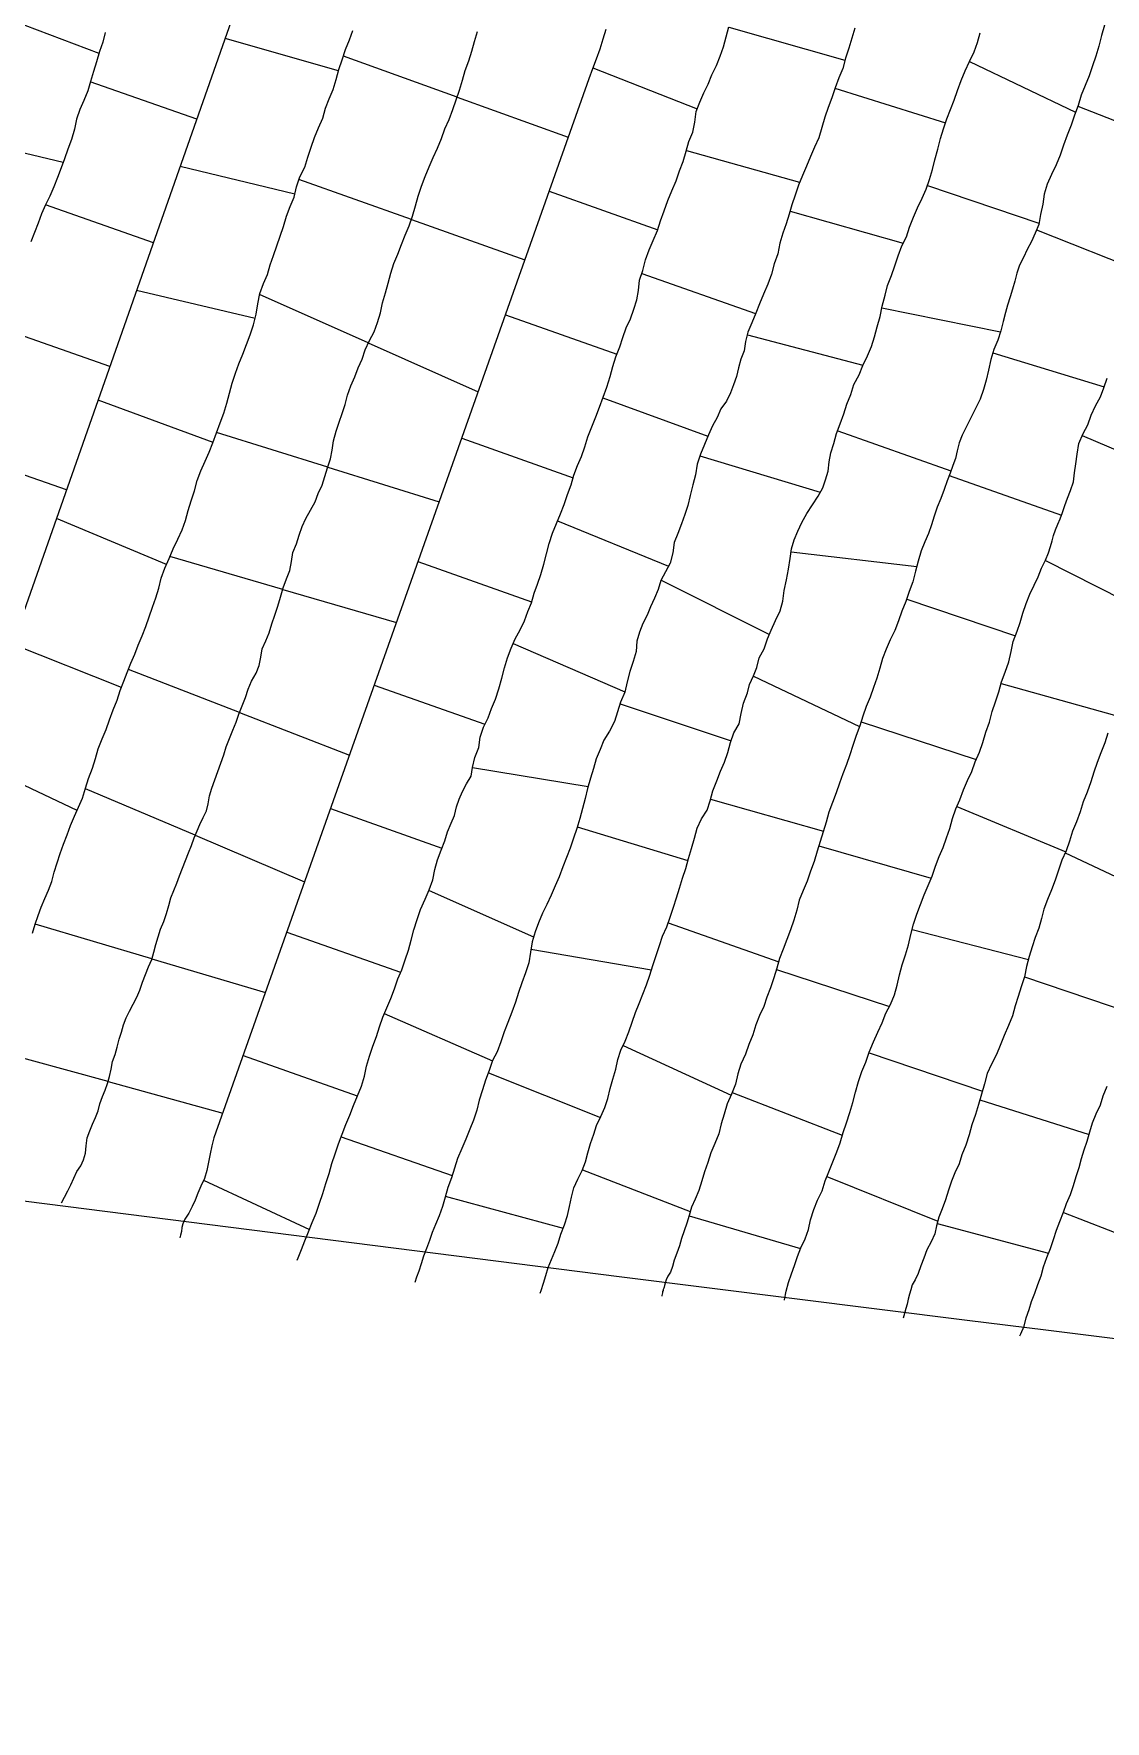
# Model space of a CAD drawing. Extents: x 703186 to 703989, y 1560402 to 1561368.
# Drawn here: x 703663.5 to 703704.4, y 1560408.5 to 1560472.9 of the extents above; entities that cross this region are included whole.
import ezdxf

# ---------------------------------------------------------------- set-up
doc = ezdxf.new("R2010")
doc.units = 0
for name, color, linetype in [('10124_2002_REAL', 30, 'Continuous'), ('AGROCAD PLL', 7, 'Continuous'), ('PANTE_2002', 7, 'Continuous')]:
    doc.layers.add(name, color=color, linetype=linetype)

msp = doc.modelspace()

# ---------------------------------------------------------------- linework, layer by layer
at = {"layer": '10124_2002_REAL'}
for points in [[(703658.1094, 1560436.6148), (703714.2042, 1560596.3042)], [(703666.2181, 1560472.9497), (703666.1221, 1560472.5848), (703665.9945, 1560472.2237), (703665.8859, 1560471.8307), (703665.763, 1560471.4538), (703665.6507, 1560471.0811), (703665.5472, 1560470.7208), (703665.4007, 1560470.3512), (703665.2465, 1560470.0123), (703665.1198, 1560469.6444), (703665.0378, 1560469.2533), (703664.9306, 1560468.8696), (703664.7838, 1560468.4948), (703664.6565, 1560468.1284), (703664.5325, 1560467.7785), (703664.3924, 1560467.419), (703664.2557, 1560467.0624), (703664.1033, 1560466.7043), (703663.9395, 1560466.3704), (703663.7801, 1560466.0202), (703663.6488, 1560465.6711), (703663.5099, 1560465.313), (703663.3808, 1560464.9555)], [(703663.4381, 1560438.5683), (703663.5358, 1560438.9045), (703663.6501, 1560439.2339), (703663.7742, 1560439.5592), (703663.9083, 1560439.8834), (703664.0448, 1560440.2041), (703664.1765, 1560440.5379), (703664.2702, 1560440.895), (703664.3768, 1560441.2553), (703664.5011, 1560441.6088), (703664.6239, 1560441.9621), (703664.7649, 1560442.3126), (703664.8938, 1560442.6699), (703665.0369, 1560443.0324), (703665.1965, 1560443.3687), (703665.3505, 1560443.7207), (703665.4676, 1560444.0996), (703665.5795, 1560444.4729), (703665.7299, 1560444.8571), (703665.8423, 1560445.2326), (703665.9425, 1560445.6068), (703666.095, 1560445.9836), (703666.2571, 1560446.3403), (703666.3786, 1560446.7132), (703666.5223, 1560447.0872), (703666.6685, 1560447.4534), (703666.7845, 1560447.8254), (703666.9272, 1560448.1861), (703667.058, 1560448.521), (703667.1931, 1560448.8686), (703667.3411, 1560449.2129), (703667.4699, 1560449.5617), (703667.6216, 1560449.9132), (703667.7595, 1560450.2761), (703667.8885, 1560450.636), (703668.0191, 1560451.0051), (703668.1527, 1560451.366), (703668.2568, 1560451.731), (703668.3561, 1560452.1185), (703668.4965, 1560452.5046), (703668.6504, 1560452.873), (703668.8143, 1560453.2334), (703668.9815, 1560453.6036), (703669.1502, 1560453.9579), (703669.2785, 1560454.318), (703669.3755, 1560454.703), (703669.4955, 1560455.0711), (703669.6243, 1560455.4528), (703669.7307, 1560455.8431), (703669.86, 1560456.2177), (703670.0282, 1560456.5806), (703670.1811, 1560456.9264), (703670.3246, 1560457.2834), (703670.4635, 1560457.6628), (703670.5998, 1560458.0456), (703670.7455, 1560458.4153), (703670.8602, 1560458.7923), (703670.9599, 1560459.1839), (703671.0622, 1560459.5567), (703671.1841, 1560459.9391), (703671.3168, 1560460.2998), (703671.464, 1560460.6689), (703671.6023, 1560461.0399), (703671.7473, 1560461.4074), (703671.8817, 1560461.7886), (703671.9772, 1560462.1931), (703672.0434, 1560462.5945), (703672.1168, 1560462.9847), (703672.2545, 1560463.3658), (703672.4065, 1560463.7119), (703672.518, 1560464.0762), (703672.6413, 1560464.4382), (703672.7638, 1560464.8063), (703672.8996, 1560465.1779), (703673.021, 1560465.5468), (703673.131, 1560465.9325), (703673.2721, 1560466.3004), (703673.4239, 1560466.6608), (703673.5182, 1560467.0535), (703673.6485, 1560467.4434), (703673.8303, 1560467.802), (703673.9552, 1560468.1849), (703674.0797, 1560468.5653), (703674.2047, 1560468.9354), (703674.363, 1560469.3104), (703674.5237, 1560469.6823), (703674.6261, 1560470.0606), (703674.7654, 1560470.4206), (703674.9228, 1560470.775), (703675.0302, 1560471.1557), (703675.1395, 1560471.5373), (703675.266, 1560471.9101), (703675.3922, 1560472.294), (703675.5402, 1560472.6641), (703675.6624, 1560473.0271)], [(703664.5447, 1560428.2638), (703664.6602, 1560428.4881), (703664.7886, 1560428.7225), (703664.906, 1560428.9579), (703665.0104, 1560429.2108), (703665.1284, 1560429.4642), (703665.2855, 1560429.6851), (703665.3907, 1560429.9159), (703665.4571, 1560430.1688), (703665.4893, 1560430.4424), (703665.5265, 1560430.7445), (703665.6221, 1560431.0146), (703665.7244, 1560431.274), (703665.8427, 1560431.5207), (703665.9395, 1560431.785), (703666.0121, 1560432.0536), (703666.1128, 1560432.3241), (703666.2168, 1560432.5729), (703666.3031, 1560432.8295), (703666.3768, 1560433.0977), (703666.4372, 1560433.3762), (703666.4885, 1560433.6662), (703666.5928, 1560433.9307), (703666.6662, 1560434.216), (703666.7458, 1560434.5114), (703666.834, 1560434.7906), (703666.9112, 1560435.0682), (703667.0089, 1560435.3299), (703667.1462, 1560435.5918), (703667.2863, 1560435.8489), (703667.4173, 1560436.1166), (703667.5403, 1560436.3911), (703667.6441, 1560436.6873), (703667.7472, 1560436.985), (703667.8722, 1560437.2774), (703667.9921, 1560437.5633), (703668.075, 1560437.8429), (703668.1471, 1560438.1302), (703668.2385, 1560438.4253), (703668.3286, 1560438.7178), (703668.4526, 1560439.0097), (703668.5526, 1560439.3191), (703668.6454, 1560439.6224), (703668.7244, 1560439.9091), (703668.8313, 1560440.1958), (703668.9487, 1560440.4701), (703669.0561, 1560440.7545), (703669.1676, 1560441.0453), (703669.2819, 1560441.3375), (703669.3895, 1560441.6271), (703669.5057, 1560441.9128), (703669.611, 1560442.2084), (703669.7231, 1560442.4728), (703669.8232, 1560442.7184), (703669.9569, 1560442.9744), (703670.0822, 1560443.2331), (703670.1431, 1560443.5057), (703670.1969, 1560443.8062), (703670.2851, 1560444.1048), (703670.3981, 1560444.4175), (703670.5172, 1560444.7379), (703670.6304, 1560445.0516), (703670.7447, 1560445.3696), (703670.8384, 1560445.683), (703670.965, 1560445.9915), (703671.0902, 1560446.3105), (703671.2169, 1560446.6213), (703671.3208, 1560446.9306), (703671.4432, 1560447.2461), (703671.5679, 1560447.5618), (703671.675, 1560447.877), (703671.7983, 1560448.1825), (703671.9718, 1560448.4908), (703672.0915, 1560448.7806), (703672.1577, 1560449.0961), (703672.2086, 1560449.4211), (703672.3462, 1560449.7248), (703672.479, 1560450.0342), (703672.5787, 1560450.3682), (703672.6867, 1560450.706), (703672.7996, 1560451.0427), (703672.9067, 1560451.3917), (703673.0099, 1560451.7452), (703673.1384, 1560452.0882), (703673.2684, 1560452.4132), (703673.3262, 1560452.7517), (703673.3831, 1560453.0972), (703673.519, 1560453.4232), (703673.6147, 1560453.7575), (703673.7311, 1560454.0896), (703673.8778, 1560454.4008), (703674.0499, 1560454.717), (703674.2266, 1560455.025), (703674.3505, 1560455.3438), (703674.4951, 1560455.6627), (703674.5993, 1560455.9943), (703674.706, 1560456.3354), (703674.8096, 1560456.6683), (703674.8814, 1560457.0035), (703674.9278, 1560457.3595), (703675.0281, 1560457.7237), (703675.1465, 1560458.0702), (703675.258, 1560458.4078), (703675.3725, 1560458.7508), (703675.4691, 1560459.1072), (703675.5919, 1560459.4557), (703675.7413, 1560459.7974), (703675.8743, 1560460.144), (703676.0231, 1560460.4792), (703676.1441, 1560460.8385), (703676.2997, 1560461.1875), (703676.4792, 1560461.5203), (703676.6157, 1560461.876), (703676.7208, 1560462.2438), (703676.8007, 1560462.6272), (703676.9158, 1560463.0078), (703677.0172, 1560463.3765), (703677.1132, 1560463.7605), (703677.2396, 1560464.1322), (703677.3829, 1560464.4859), (703677.5252, 1560464.8524), (703677.6675, 1560465.2157), (703677.8172, 1560465.5658), (703677.9495, 1560465.9378), (703678.055, 1560466.3282), (703678.1674, 1560466.7066), (703678.2942, 1560467.086), (703678.4343, 1560467.457), (703678.5762, 1560467.8169), (703678.7398, 1560468.1756), (703678.8969, 1560468.5267), (703679.0491, 1560468.8961), (703679.1767, 1560469.2681), (703679.3519, 1560469.6333), (703679.4845, 1560470.0077), (703679.6084, 1560470.3797), (703679.7405, 1560470.7468), (703679.8611, 1560471.1248), (703679.9553, 1560471.4956), (703680.1029, 1560471.8683), (703680.2057, 1560472.2372), (703680.3143, 1560472.6023), (703680.4266, 1560472.9819)], [(703685.3264, 1560473.0644), (703685.2188, 1560472.6896), (703685.0919, 1560472.3083), (703684.9566, 1560471.926), (703684.813, 1560471.5611), (703684.6801, 1560471.177), (703670.366, 1560430.7495), (703670.2856, 1560430.4396), (703670.2199, 1560430.1357), (703670.1605, 1560429.8233), (703670.0972, 1560429.5065), (703670.0038, 1560429.2012), (703669.8684, 1560428.9118), (703669.7501, 1560428.6415), (703669.6551, 1560428.3771), (703669.5358, 1560428.1232), (703669.4016, 1560427.8792), (703669.2565, 1560427.6511), (703669.1787, 1560427.4736), (703669.1425, 1560427.3305), (703669.1332, 1560427.1791), (703669.0952, 1560427.029), (703669.0614, 1560426.9385)], [(703673.5449, 1560426.0845), (703673.5749, 1560426.1635), (703673.7108, 1560426.4853), (703673.8379, 1560426.8179), (703673.977, 1560427.1642), (703674.1118, 1560427.5162), (703674.2658, 1560427.8791), (703674.3996, 1560428.2511), (703674.5217, 1560428.6268), (703674.6392, 1560429.0108), (703674.7626, 1560429.3943), (703674.8695, 1560429.7702), (703674.9924, 1560430.1456), (703675.1269, 1560430.5177), (703675.2553, 1560430.8844), (703675.3965, 1560431.2559), (703675.5595, 1560431.6153), (703675.6988, 1560431.9876), (703675.8415, 1560432.356), (703675.9954, 1560432.7238), (703676.1075, 1560433.1001), (703676.1926, 1560433.4885), (703676.2987, 1560433.8697), (703676.4262, 1560434.2478), (703676.5668, 1560434.6176), (703676.6801, 1560434.9897), (703676.8078, 1560435.3606), (703676.965, 1560435.7183), (703677.1154, 1560436.0709), (703677.2534, 1560436.4397), (703677.3894, 1560436.8177), (703677.535, 1560437.1685), (703677.672, 1560437.5432), (703677.7882, 1560437.9144), (703677.901, 1560438.2916), (703678.0033, 1560438.6906), (703678.1283, 1560439.0852), (703678.2538, 1560439.4695), (703678.433, 1560439.8654), (703678.5884, 1560440.2146), (703678.7228, 1560440.596), (703678.7997, 1560440.99), (703678.9017, 1560441.3657), (703679.0376, 1560441.7352), (703679.1806, 1560442.0866), (703679.2835, 1560442.4347), (703679.4212, 1560442.7588), (703679.5537, 1560443.0623), (703679.6256, 1560443.3849), (703679.7336, 1560443.683), (703679.8578, 1560443.9706), (703680.0122, 1560444.2595), (703680.1807, 1560444.5533), (703680.2366, 1560444.894), (703680.3319, 1560445.2744), (703680.4725, 1560445.6518), (703680.5306, 1560446.0524), (703680.6621, 1560446.4333), (703680.834, 1560446.7811), (703680.9636, 1560447.1379), (703681.1135, 1560447.5036), (703681.2391, 1560447.896), (703681.3522, 1560448.2957), (703681.4592, 1560448.6951), (703681.5771, 1560449.07), (703681.718, 1560449.4475), (703681.8697, 1560449.7982), (703682.053, 1560450.1455), (703682.2273, 1560450.4864), (703682.3446, 1560450.8401), (703682.4834, 1560451.1807), (703682.5915, 1560451.5396), (703682.7229, 1560451.889), (703682.8403, 1560452.2593), (703682.9613, 1560452.6507), (703683.0585, 1560453.0412), (703683.1672, 1560453.4378), (703683.2879, 1560453.8319), (703683.4377, 1560454.1995), (703683.5908, 1560454.5718), (703683.7325, 1560454.9355), (703683.8608, 1560455.3143), (703684.0012, 1560455.6799), (703684.1107, 1560456.0496), (703684.2399, 1560456.4174), (703684.3987, 1560456.7639), (703684.5259, 1560457.1334), (703684.6453, 1560457.5181), (703684.7916, 1560457.8939), (703684.9507, 1560458.2719), (703685.0833, 1560458.6495), (703685.2212, 1560459.0289), (703685.361, 1560459.4133), (703685.4873, 1560459.814), (703685.5934, 1560460.2006), (703685.7146, 1560460.5724), (703685.8607, 1560460.9449), (703685.9708, 1560461.3096), (703686.1077, 1560461.68), (703686.2697, 1560462.0218), (703686.397, 1560462.3863), (703686.51, 1560462.7466), (703686.5762, 1560463.0947), (703686.6144, 1560463.4899), (703686.7457, 1560463.8625), (703686.8388, 1560464.2664), (703686.9867, 1560464.6463), (703687.1322, 1560465.0141), (703687.3, 1560465.3949), (703687.4179, 1560465.7614), (703687.5572, 1560466.1446), (703687.6978, 1560466.5362), (703687.8487, 1560466.9045), (703688.0103, 1560467.2887), (703688.1435, 1560467.6647), (703688.2835, 1560468.0283), (703688.3987, 1560468.4177), (703688.501, 1560468.7819), (703688.6514, 1560469.1423), (703688.7214, 1560469.5295), (703688.7758, 1560469.9264), (703688.9179, 1560470.2914), (703689.072, 1560470.641), (703689.2368, 1560470.9817), (703689.3692, 1560471.3329), (703689.5536, 1560471.6847), (703689.6907, 1560472.0393), (703689.8159, 1560472.4049), (703689.9183, 1560472.7779), (703690.028, 1560473.165)], [(703694.8269, 1560473.1195), (703694.719, 1560472.7369), (703694.6007, 1560472.3539), (703694.4753, 1560471.9656), (703694.3729, 1560471.5797), (703694.2181, 1560471.2122), (703694.0778, 1560470.8401), (703693.959, 1560470.4587), (703693.8161, 1560470.0814), (703693.6838, 1560469.7113), (703693.5671, 1560469.32), (703693.4543, 1560468.9276), (703693.29, 1560468.5683), (703693.1367, 1560468.2118), (703692.9912, 1560467.8438), (703692.8312, 1560467.4867), (703692.677, 1560467.1158), (703692.5527, 1560466.7392), (703692.4301, 1560466.3706), (703692.3277, 1560466.0102), (703692.216, 1560465.6505), (703692.089, 1560465.2835), (703691.9734, 1560464.9072), (703691.8953, 1560464.4994), (703691.752, 1560464.1108), (703691.6474, 1560463.7175), (703691.5074, 1560463.338), (703691.3496, 1560462.9642), (703691.1968, 1560462.5958), (703691.0477, 1560462.2357), (703690.8964, 1560461.8643), (703690.7545, 1560461.5059), (703690.6618, 1560461.1548), (703690.6025, 1560460.7946), (703690.4767, 1560460.4721), (703690.3874, 1560460.1417), (703690.31, 1560459.8152), (703690.2046, 1560459.4969), (703690.0888, 1560459.1874), (703689.9294, 1560458.8758), (703689.7182, 1560458.578), (703689.5761, 1560458.2521), (703689.3991, 1560457.9295), (703689.2404, 1560457.5886), (703689.0905, 1560457.2233), (703688.9362, 1560456.8512), (703688.8199, 1560456.4655), (703688.7496, 1560456.0663), (703688.6457, 1560455.6743), (703688.5498, 1560455.2731), (703688.4597, 1560454.893), (703688.3449, 1560454.5427), (703688.2125, 1560454.19), (703688.075, 1560453.8263), (703687.9357, 1560453.4727), (703687.8866, 1560453.084), (703687.7815, 1560452.6924), (703687.5994, 1560452.3631), (703687.4292, 1560452.0242), (703687.3307, 1560451.6799), (703687.1828, 1560451.3506), (703687.0378, 1560451.0232), (703686.9032, 1560450.7059), (703686.736, 1560450.389), (703686.6089, 1560450.0573), (703686.5149, 1560449.7094), (703686.4814, 1560449.3127), (703686.365, 1560448.9325), (703686.2381, 1560448.5524), (703686.1465, 1560448.154), (703686.054, 1560447.7676), (703685.8927, 1560447.3885), (703685.7682, 1560447.0141), (703685.6532, 1560446.644), (703685.4705, 1560446.2812), (703685.2565, 1560445.9366), (703685.1055, 1560445.5773), (703684.9619, 1560445.2232), (703684.858, 1560444.8524), (703684.7465, 1560444.4763), (703684.6264, 1560444.0934), (703684.5385, 1560443.7055), (703684.4422, 1560443.3237), (703684.3289, 1560442.9395), (703684.2158, 1560442.566), (703684.0968, 1560442.187), (703683.963, 1560441.8155), (703683.8191, 1560441.458), (703683.6825, 1560441.0906), (703683.5425, 1560440.7203), (703683.3988, 1560440.3682), (703683.2447, 1560440.0129), (703683.0736, 1560439.6643), (703682.9101, 1560439.3307), (703682.7524, 1560438.9637), (703682.6264, 1560438.6188), (703682.5171, 1560438.2338), (703682.4486, 1560437.8343), (703682.3854, 1560437.4333), (703682.2645, 1560437.0461), (703682.1236, 1560436.6732), (703681.997, 1560436.3039), (703681.8748, 1560435.925), (703681.7416, 1560435.5443), (703681.5908, 1560435.1581), (703681.4448, 1560434.7918), (703681.3199, 1560434.4164), (703681.1816, 1560434.0362), (703681.0065, 1560433.7005), (703680.879, 1560433.3243), (703680.7292, 1560432.9489), (703680.619, 1560432.5777), (703680.4918, 1560432.1903), (703680.4005, 1560431.8105), (703680.2801, 1560431.4275), (703680.1368, 1560431.076), (703679.9862, 1560430.7006), (703679.8266, 1560430.342), (703679.6655, 1560429.965), (703679.555, 1560429.5975), (703679.432, 1560429.2268), (703679.2901, 1560428.8583), (703679.1899, 1560428.4882), (703679.0918, 1560428.1243), (703678.9644, 1560427.7759), (703678.8269, 1560427.4459), (703678.6932, 1560427.1329), (703678.5968, 1560426.83), (703678.4812, 1560426.5223), (703678.3621, 1560426.2319), (703678.2786, 1560425.9404), (703678.1857, 1560425.6667), (703678.1031, 1560425.4346), (703678.0336, 1560425.2286)], [(703682.8172, 1560424.8152), (703682.8603, 1560424.9215), (703682.9494, 1560425.2078), (703683.0326, 1560425.4958), (703683.1218, 1560425.7987), (703683.2526, 1560426.1047), (703683.3862, 1560426.4092), (703683.5081, 1560426.7323), (703683.6103, 1560427.0755), (703683.7437, 1560427.4258), (703683.8638, 1560427.7835), (703683.9404, 1560428.1318), (703684.0118, 1560428.4902), (703684.0992, 1560428.8385), (703684.2556, 1560429.1749), (703684.4226, 1560429.5045), (703684.5501, 1560429.8335), (703684.6461, 1560430.1776), (703684.747, 1560430.5383), (703684.8674, 1560430.8858), (703684.9718, 1560431.223), (703685.1405, 1560431.5637), (703685.2885, 1560431.9052), (703685.3971, 1560432.2556), (703685.4941, 1560432.6328), (703685.5985, 1560432.9941), (703685.7043, 1560433.3689), (703685.7839, 1560433.7394), (703685.9057, 1560434.0998), (703686.0633, 1560434.443), (703686.2053, 1560434.7983), (703686.3281, 1560435.1648), (703686.4616, 1560435.5296), (703686.6018, 1560435.8814), (703686.7458, 1560436.2338), (703686.8779, 1560436.5926), (703687.003, 1560436.9581), (703687.1259, 1560437.3278), (703687.2502, 1560437.7083), (703687.3702, 1560438.0882), (703687.4948, 1560438.4516), (703687.6527, 1560438.8077), (703687.7849, 1560439.1813), (703687.914, 1560439.5554), (703688.0275, 1560439.907), (703688.1369, 1560440.2819), (703688.2592, 1560440.6602), (703688.3752, 1560441.0314), (703688.4838, 1560441.4139), (703688.5998, 1560441.7974), (703688.7072, 1560442.191), (703688.8165, 1560442.5749), (703688.9785, 1560442.9303), (703689.1927, 1560443.2597), (703689.3056, 1560443.6124), (703689.4154, 1560444.0013), (703689.5664, 1560444.3787), (703689.7059, 1560444.7463), (703689.8529, 1560445.0929), (703689.9874, 1560445.4638), (703690.0825, 1560445.8416), (703690.2098, 1560446.2119), (703690.4127, 1560446.5619), (703690.4913, 1560446.9457), (703690.5845, 1560447.344), (703690.7387, 1560447.7363), (703690.8077, 1560448.0517), (703690.9648, 1560448.3826), (703691.0878, 1560448.7019), (703691.186, 1560449.0758), (703691.3757, 1560449.4149), (703691.4997, 1560449.7949), (703691.6387, 1560450.1319), (703691.8093, 1560450.5021), (703691.9818, 1560450.8677), (703692.0889, 1560451.2352), (703692.1378, 1560451.6491), (703692.2264, 1560452.0572), (703692.3056, 1560452.4605), (703692.3694, 1560452.8709), (703692.4116, 1560453.2337), (703692.5135, 1560453.5768), (703692.659, 1560453.9097), (703692.8147, 1560454.2481), (703693.0024, 1560454.5888), (703693.2179, 1560454.9208), (703693.4279, 1560455.2487), (703693.6072, 1560455.5711), (703693.7074, 1560455.8769), (703693.8107, 1560456.2033), (703693.847, 1560456.5576), (703693.9182, 1560456.9023), (703694.0265, 1560457.2561), (703694.1389, 1560457.6351), (703694.2721, 1560458.011), (703694.4131, 1560458.385), (703694.5298, 1560458.761), (703694.6757, 1560459.1297), (703694.7968, 1560459.5101), (703694.9946, 1560459.8737), (703695.1323, 1560460.2399), (703695.3175, 1560460.6051), (703695.4723, 1560460.9642), (703695.5814, 1560461.3258), (703695.6798, 1560461.7088), (703695.8016, 1560462.1019), (703695.882, 1560462.5023), (703695.9865, 1560462.9167), (703696.0841, 1560463.2956), (703696.2304, 1560463.6672), (703696.3654, 1560464.0436), (703696.49, 1560464.421), (703696.6337, 1560464.7985), (703696.8007, 1560465.1495), (703696.9246, 1560465.5199), (703697.0685, 1560465.8959), (703697.2295, 1560466.2581), (703697.4011, 1560466.6213), (703697.5537, 1560466.9673), (703697.6786, 1560467.3348), (703697.8012, 1560467.7123), (703697.8854, 1560468.0917), (703697.996, 1560468.4945), (703698.1026, 1560468.9005), (703698.2157, 1560469.275), (703698.3477, 1560469.6513), (703698.4907, 1560470.0045), (703698.6249, 1560470.3682), (703698.7579, 1560470.733), (703698.8967, 1560471.1109), (703699.0416, 1560471.4828), (703699.2139, 1560471.8454), (703699.3883, 1560472.21), (703699.5146, 1560472.5701), (703699.6239, 1560472.9306)], [(703704.36, 1560473.2276), (703704.2476, 1560472.8282), (703704.1498, 1560472.433), (703704.0296, 1560472.0441), (703703.9054, 1560471.6721), (703703.7822, 1560471.2916), (703703.6305, 1560470.9314), (703703.4741, 1560470.5581), (703703.363, 1560470.1654), (703703.2176, 1560469.7946), (703703.0947, 1560469.4095), (703702.9422, 1560469.024), (703702.8035, 1560468.651), (703702.6776, 1560468.2617), (703702.5196, 1560467.8956), (703702.3379, 1560467.5236), (703702.1818, 1560467.1554), (703702.0669, 1560466.7825), (703702.0106, 1560466.3999), (703701.9226, 1560465.9999), (703701.8531, 1560465.6219), (703701.7215, 1560465.2905), (703701.5781, 1560464.9665), (703701.4187, 1560464.6657), (703701.2769, 1560464.3631), (703701.1204, 1560464.0601), (703701.0164, 1560463.7669), (703700.9477, 1560463.4563), (703700.8557, 1560463.1558), (703700.7593, 1560462.8545), (703700.6674, 1560462.543), (703700.5857, 1560462.2615), (703700.4961, 1560461.9208), (703700.4108, 1560461.5603), (703700.2916, 1560461.2027), (703700.139, 1560460.8487), (703700.022, 1560460.4672), (703699.9301, 1560460.0629), (703699.8525, 1560459.67), (703699.7405, 1560459.3168), (703699.6133, 1560458.9483), (703699.4402, 1560458.593), (703699.2618, 1560458.243), (703699.0914, 1560457.9084), (703698.9293, 1560457.5781), (703698.8215, 1560457.2854), (703698.7451, 1560456.9732), (703698.6822, 1560456.6879), (703698.58, 1560456.4212), (703698.4682, 1560456.1296), (703698.3623, 1560455.8282), (703698.2469, 1560455.497), (703698.1163, 1560455.1603), (703697.9732, 1560454.826), (703697.8606, 1560454.4795), (703697.7664, 1560454.153), (703697.6406, 1560453.8278), (703697.5054, 1560453.5073), (703697.3682, 1560453.1558), (703697.2496, 1560452.7709), (703697.1485, 1560452.3882), (703697.0509, 1560451.9806), (703696.9124, 1560451.6038), (703696.786, 1560451.2293), (703696.6331, 1560450.8515), (703696.4967, 1560450.4876), (703696.3637, 1560450.1179), (703696.183, 1560449.76), (703696.0293, 1560449.4049), (703695.89, 1560449.052), (703695.7847, 1560448.681), (703695.6741, 1560448.3054), (703695.5492, 1560447.9435), (703695.4211, 1560447.5802), (703695.2662, 1560447.2194), (703695.1413, 1560446.8522), (703695.0197, 1560446.4807), (703694.8884, 1560446.1043), (703694.7538, 1560445.7277), (703694.6379, 1560445.3688), (703694.5209, 1560444.9979), (703694.3786, 1560444.6473), (703694.2475, 1560444.2875), (703694.1168, 1560443.9261), (703693.9822, 1560443.5521), (703693.843, 1560443.1811), (703693.7339, 1560442.8081), (703693.6286, 1560442.4281), (703693.5037, 1560442.067), (703693.3953, 1560441.6924), (703693.2808, 1560441.3033), (703693.1451, 1560440.933), (703693.0151, 1560440.5489), (703692.8574, 1560440.189), (703692.7093, 1560439.8261), (703692.6186, 1560439.4399), (703692.4988, 1560439.0582), (703692.3727, 1560438.689), (703692.2418, 1560438.3208), (703692.1, 1560437.9531), (703691.9634, 1560437.5991), (703691.857, 1560437.2234), (703691.7367, 1560436.8556), (703691.6077, 1560436.4759), (703691.4721, 1560436.1204), (703691.3572, 1560435.7626), (703691.195, 1560435.4212), (703691.0494, 1560435.0623), (703690.9424, 1560434.684), (703690.7891, 1560434.3146), (703690.6552, 1560433.9403), (703690.4748, 1560433.5681), (703690.361, 1560433.1882), (703690.2768, 1560432.7993), (703690.1281, 1560432.4158), (703689.96, 1560432.0456), (703689.8421, 1560431.6596), (703689.736, 1560431.2862), (703689.6406, 1560430.9027), (703689.4857, 1560430.5324), (703689.3325, 1560430.172), (703689.2198, 1560429.8098), (703689.1002, 1560429.4499), (703688.9924, 1560429.1037), (703688.8724, 1560428.7447), (703688.7384, 1560428.4042), (703688.6019, 1560428.1025), (703688.5088, 1560427.785), (703688.4223, 1560427.4903), (703688.3117, 1560427.1946), (703688.2185, 1560426.9077), (703688.1361, 1560426.6281), (703688.0329, 1560426.3423), (703687.9308, 1560426.0755), (703687.8659, 1560425.8363), (703687.792, 1560425.6192), (703687.6962, 1560425.4634), (703687.6356, 1560425.3292), (703687.5894, 1560425.2032), (703687.5664, 1560425.1085), (703687.5488, 1560425.05), (703687.5354, 1560425.0055), (703687.5219, 1560424.9665), (703687.5101, 1560424.9281), (703687.4966, 1560424.8806), (703687.489, 1560424.8331), (703687.4783, 1560424.7813), (703687.47, 1560424.7291), (703687.4649, 1560424.7119)], [(703692.1457, 1560424.5591), (703692.1465, 1560424.5643), (703692.2131, 1560424.8997), (703692.2988, 1560425.226), (703692.4163, 1560425.5552), (703692.5254, 1560425.8825), (703692.6427, 1560426.2144), (703692.7746, 1560426.5563), (703692.9377, 1560426.8969), (703693.0624, 1560427.2465), (703693.1436, 1560427.622), (703693.2649, 1560428.0182), (703693.4065, 1560428.3739), (703693.5839, 1560428.7262), (703693.7048, 1560429.1145), (703693.8395, 1560429.4485), (703693.9961, 1560429.8353), (703694.1419, 1560430.2173), (703694.2685, 1560430.5592), (703694.3852, 1560430.9539), (703694.515, 1560431.3188), (703694.6376, 1560431.7198), (703694.7611, 1560432.0954), (703694.8611, 1560432.4892), (703694.9763, 1560432.8979), (703695.1062, 1560433.2862), (703695.2585, 1560433.6417), (703695.3868, 1560434.0207), (703695.5424, 1560434.422), (703695.7088, 1560434.7849), (703695.8784, 1560435.1409), (703696.0152, 1560435.5094), (703696.1978, 1560435.8422), (703696.3419, 1560436.2091), (703696.4513, 1560436.5853), (703696.5354, 1560436.9727), (703696.6397, 1560437.3561), (703696.7618, 1560437.7366), (703696.8826, 1560438.1155), (703696.9746, 1560438.5109), (703697.0766, 1560438.9055), (703697.1969, 1560439.2859), (703697.3451, 1560439.6548), (703697.4844, 1560440.0225), (703697.6386, 1560440.3867), (703697.7838, 1560440.7395), (703697.9161, 1560441.1186), (703698.054, 1560441.4872), (703698.1999, 1560441.8371), (703698.3367, 1560442.2021), (703698.4542, 1560442.5664), (703698.5617, 1560442.9389), (703698.6909, 1560443.3049), (703698.8385, 1560443.6592), (703698.9773, 1560444.0309), (703699.1308, 1560444.3901), (703699.2954, 1560444.7396), (703699.4322, 1560445.1033), (703699.5878, 1560445.4719), (703699.7181, 1560445.8496), (703699.8316, 1560446.2343), (703699.9704, 1560446.6195), (703700.0809, 1560447.0212), (703700.2056, 1560447.3965), (703700.3313, 1560447.7813), (703700.4384, 1560448.1632), (703700.5729, 1560448.5347), (703700.7101, 1560448.9225), (703700.7989, 1560449.319), (703700.8827, 1560449.7029), (703701.0305, 1560450.0926), (703701.1393, 1560450.4274), (703701.2475, 1560450.7844), (703701.3745, 1560451.1494), (703701.5134, 1560451.5011), (703701.6786, 1560451.8453), (703701.8298, 1560452.1741), (703701.9626, 1560452.4999), (703702.118, 1560452.8081), (703702.2311, 1560453.088), (703702.3031, 1560453.3251), (703702.3724, 1560453.5417), (703702.4241, 1560453.7417), (703702.4944, 1560453.9577), (703702.5802, 1560454.1761), (703702.6786, 1560454.3874), (703702.7578, 1560454.6282), (703702.856, 1560454.8962), (703702.9544, 1560455.1768), (703703.0722, 1560455.4693), (703703.1826, 1560455.7887), (703703.2252, 1560456.133), (703703.2697, 1560456.4846), (703703.3201, 1560456.8545), (703703.3893, 1560457.2632), (703703.5481, 1560457.6366), (703703.7308, 1560457.9766), (703703.8564, 1560458.3424), (703704.0245, 1560458.7011), (703704.2106, 1560459.0351), (703704.3456, 1560459.3774), (703704.4633, 1560459.7521)], [(703704.4903, 1560446.2059), (703704.3748, 1560445.8242), (703704.2302, 1560445.4487), (703704.0859, 1560445.0781), (703703.9552, 1560444.7122), (703703.8445, 1560444.3368), (703703.7029, 1560443.9486), (703703.5548, 1560443.5825), (703703.4309, 1560443.1909), (703703.292, 1560442.8119), (703703.1493, 1560442.4521), (703703.0256, 1560442.0726), (703702.8988, 1560441.7033), (703702.731, 1560441.3465), (703702.6081, 1560440.9697), (703702.485, 1560440.589), (703702.3375, 1560440.2191), (703702.1921, 1560439.8533), (703702.053, 1560439.4841), (703701.9564, 1560439.1201), (703701.8618, 1560438.752), (703701.7149, 1560438.3938), (703701.6012, 1560438.0383), (703701.4879, 1560437.6696), (703701.3928, 1560437.2945), (703701.3156, 1560436.8984), (703701.1869, 1560436.5179), (703701.0733, 1560436.1517), (703700.9549, 1560435.7892), (703700.855, 1560435.4107), (703700.6979, 1560435.0354), (703700.53, 1560434.6536), (703700.3797, 1560434.2812), (703700.2476, 1560433.9298), (703700.0476, 1560433.5602), (703699.8882, 1560433.2015), (703699.7857, 1560432.8166), (703699.6745, 1560432.4148), (703699.5504, 1560432.0254), (703699.4365, 1560431.6404), (703699.3063, 1560431.2532), (703699.1977, 1560430.8626), (703699.0684, 1560430.4729), (703698.9191, 1560430.1011), (703698.8124, 1560429.7573), (703698.6546, 1560429.4144), (703698.5242, 1560429.0979), (703698.4102, 1560428.7514), (703698.2976, 1560428.3826), (703698.1725, 1560428.0463), (703698.0411, 1560427.7194), (703697.9531, 1560427.3918), (703697.8822, 1560427.0889), (703697.7414, 1560426.7852), (703697.5863, 1560426.4787), (703697.4661, 1560426.1623), (703697.3511, 1560425.8632), (703697.2546, 1560425.5712), (703697.1383, 1560425.3267), (703697.0173, 1560425.1379), (703696.9699, 1560424.9518), (703696.9245, 1560424.7769), (703696.875, 1560424.5883), (703696.8345, 1560424.4052), (703696.7855, 1560424.2323), (703696.7352, 1560424.0465), (703696.6843, 1560423.8685)], [(703701.1386, 1560423.1906), (703701.1724, 1560423.2692), (703701.2978, 1560423.5594), (703701.3781, 1560423.8794), (703701.4863, 1560424.1916), (703701.5736, 1560424.5084), (703701.6993, 1560424.8246), (703701.8241, 1560425.156), (703701.9522, 1560425.481), (703702.0327, 1560425.832), (703702.1665, 1560426.1863), (703702.3037, 1560426.5264), (703702.4161, 1560426.8728), (703702.5308, 1560427.2271), (703702.6658, 1560427.5589), (703702.8014, 1560427.9094), (703702.9186, 1560428.2474), (703703.0646, 1560428.5818), (703703.1849, 1560428.9296), (703703.2869, 1560429.274), (703703.3954, 1560429.6134), (703703.4857, 1560429.9585), (703703.5846, 1560430.2909), (703703.7039, 1560430.6298), (703703.8047, 1560430.9747), (703703.9103, 1560431.3238), (703704.0531, 1560431.6631), (703704.2123, 1560432.005), (703704.3165, 1560432.3604), (703704.4721, 1560432.7235)]]:
    msp.add_lwpolyline(points, dxfattribs=at)
at = {"layer": 'AGROCAD PLL', "color": 1, "true_color": 0xff0000}
for points in [[(703661.7176, 1560473.7628), (703665.977, 1560472.1603)], [(703690.025, 1560473.1542), (703694.4574, 1560471.8981)], [(703679.6459, 1560470.4838), (703675.31, 1560472.044)], [(703659.9132, 1560469.1156), (703664.611, 1560468.0001)], [(703677.9023, 1560465.8052), (703673.6111, 1560467.3314)], [(703677.9023, 1560465.8052), (703682.2328, 1560464.2651)], [(703677.9023, 1560465.8052), (703682.2328, 1560464.2651)], [(703686.7072, 1560463.7534), (703691.0434, 1560462.2253)], [(703686.7072, 1560463.7534), (703691.0435, 1560462.2253)], [(703671.9384, 1560462.0288), (703667.4121, 1560463.0975)], [(703695.8682, 1560462.4337), (703700.3987, 1560461.524)], [(703676.2596, 1560461.0976), (703680.4498, 1560459.2294)], [(703676.2596, 1560461.0976), (703680.4498, 1560459.2294)], [(703690.7297, 1560461.4119), (703695.1356, 1560460.2486)], [(703690.7297, 1560461.4119), (703695.1366, 1560460.2484)], [(703670.3306, 1560457.2999), (703665.9402, 1560458.9073)], [(703694.1779, 1560457.7451), (703698.5003, 1560456.2134)], [(703703.5157, 1560457.5603), (703707.758, 1560455.7561)], [(703688.9169, 1560456.787), (703693.5127, 1560455.4012)], [(703683.484, 1560454.312), (703687.715, 1560452.5721)], [(703678.1549, 1560452.7479), (703682.4928, 1560451.212)], [(703692.399, 1560453.1255), (703697.1959, 1560452.5676)], [(703687.4368, 1560452.0393), (703691.5694, 1560449.9638)], [(703681.7929, 1560449.6208), (703686.0562, 1560447.7766)], [(703681.7929, 1560449.6208), (703686.0576, 1560447.776)], [(703695.0694, 1560446.6325), (703699.4697, 1560445.1922)], [(703669.6497, 1560442.2996), (703665.4603, 1560444.0759)], [(703667.9988, 1560437.5858), (703663.537, 1560438.9087)], [(703667.9988, 1560437.5858), (703663.5372, 1560438.9087)], [(703673.1485, 1560438.608), (703677.4939, 1560437.0694)], [(703697.0246, 1560438.7042), (703701.4596, 1560437.5578)], [(703682.4687, 1560437.9514), (703687.0709, 1560437.1623)], [(703666.3218, 1560432.8975), (703661.8536, 1560434.1253)], [(703695.3802, 1560434.0011), (703699.7081, 1560432.536)], [(703671.4796, 1560433.8947), (703675.8396, 1560432.351)], [(703671.4796, 1560433.8947), (703675.8394, 1560432.3511)], [(703680.8441, 1560433.2369), (703685.1234, 1560431.5293)], [(703693.7688, 1560429.2732), (703698.0001, 1560427.5667)], [(703679.1994, 1560428.5233), (703683.6978, 1560427.3054)], [(703702.7976, 1560427.8996), (703707.0637, 1560426.2491)]]:
    msp.add_lwpolyline(points, dxfattribs=at)
at = {"layer": 'AGROCAD PLL', "color": 3, "true_color": 0x00ff00}
for points in [[(703675.1234, 1560471.4811), (703670.7928, 1560472.7215)], [(703699.2102, 1560471.8376), (703703.2635, 1560469.9116)], [(703679.6459, 1560470.4838), (703683.8935, 1560468.9553)], [(703679.6459, 1560470.4838), (703683.8935, 1560468.9553)], [(703688.4074, 1560468.4487), (703692.7268, 1560467.2355)], [(703673.4525, 1560466.78), (703669.0749, 1560467.8312)], [(703697.6028, 1560467.1119), (703701.861, 1560465.6647)], [(703692.3612, 1560466.128), (703696.6821, 1560464.9003)], [(703676.2596, 1560461.0976), (703672.1098, 1560462.9477)], [(703681.4926, 1560462.1744), (703685.7515, 1560460.6665)], [(703700.1009, 1560460.7243), (703704.3585, 1560459.4186)], [(703679.8238, 1560457.4612), (703684.0822, 1560455.9534)], [(703674.7131, 1560456.3583), (703678.9648, 1560455.0352)], [(703674.7131, 1560456.3583), (703678.9648, 1560455.0352)], [(703698.4348, 1560456.0346), (703702.7246, 1560454.5273)], [(703668.5521, 1560452.6378), (703664.3539, 1560454.3916)], [(703672.9939, 1560451.6905), (703668.6847, 1560452.9485)], [(703672.9939, 1560451.6905), (703677.3321, 1560450.424)], [(703672.9939, 1560451.6905), (703677.3321, 1560450.424)], [(703666.8329, 1560447.9476), (703662.669, 1560449.5949)], [(703671.3438, 1560446.9899), (703667.1024, 1560448.6353)], [(703690.9619, 1560448.3765), (703695.0105, 1560446.4544)], [(703676.4861, 1560448.0346), (703680.7137, 1560446.5377)], [(703700.4203, 1560448.0987), (703704.7459, 1560446.8856)], [(703671.3438, 1560446.9899), (703675.5398, 1560445.362)], [(703671.3438, 1560446.9899), (703675.5398, 1560445.362)], [(703685.8697, 1560447.3194), (703690.1062, 1560445.9106)], [(703665.1403, 1560443.2504), (703661.1119, 1560445.1622)], [(703680.2352, 1560444.8852), (703684.6477, 1560444.1612)], [(703689.3233, 1560443.6752), (703693.6367, 1560442.4574)], [(703674.8173, 1560443.3213), (703679.0703, 1560441.8155)], [(703698.7304, 1560443.3998), (703702.8831, 1560441.6698)], [(703669.6497, 1560442.2996), (703673.8283, 1560440.528)], [(703669.6497, 1560442.2996), (703673.8283, 1560440.528)], [(703693.4561, 1560441.9025), (703697.751, 1560440.6597)], [(703702.8668, 1560441.6353), (703706.9273, 1560439.7257)], [(703687.7071, 1560438.9615), (703691.9264, 1560437.4684)], [(703667.9988, 1560437.5858), (703672.3317, 1560436.3012)], [(703667.9988, 1560437.5858), (703672.3317, 1560436.3012)], [(703691.8417, 1560437.1766), (703696.1558, 1560435.7656)], [(703676.8705, 1560435.5032), (703681.0002, 1560433.6883)], [(703676.8705, 1560435.5032), (703681.0021, 1560433.6875)], [(703685.9843, 1560434.271), (703690.1102, 1560432.3764)], [(703666.3218, 1560432.8975), (703670.7005, 1560431.6943)], [(703666.3218, 1560432.8975), (703670.7005, 1560431.6943)], [(703690.1536, 1560432.4814), (703694.3552, 1560430.8523)], [(703675.2226, 1560430.7909), (703679.4588, 1560429.3076)], [(703669.9733, 1560429.136), (703674.009, 1560427.2478)]]:
    msp.add_lwpolyline(points, dxfattribs=at)
at = {"layer": 'AGROCAD PLL', "color": 5, "true_color": 0x0000ff}
for points in [[(703684.8289, 1560471.6014), (703688.8169, 1560470.032)], [(703669.7091, 1560469.6367), (703665.6458, 1560471.064)], [(703694.0713, 1560470.8194), (703698.2959, 1560469.5035)], [(703703.3531, 1560470.1401), (703707.4827, 1560468.5208)], [(703683.1614, 1560466.8877), (703687.3079, 1560465.4196)], [(703668.052, 1560464.9193), (703663.9368, 1560466.3649)], [(703668.052, 1560464.9193), (703663.937, 1560466.3648)], [(703701.7721, 1560465.4179), (703705.8757, 1560463.7884)], [(703666.3949, 1560460.2019), (703662.2244, 1560461.6669)], [(703685.2109, 1560459.0005), (703689.2216, 1560457.5427)], [(703674.7131, 1560456.3583), (703670.4693, 1560457.679)], [(703664.7378, 1560455.4845), (703660.5808, 1560456.9447)], [(703702.1091, 1560452.7904), (703706.0603, 1560450.7981)], [(703696.8137, 1560451.3115), (703700.9618, 1560449.9114)], [(703684.2314, 1560442.6176), (703688.4619, 1560441.3366)], [(703678.5794, 1560440.1944), (703682.5696, 1560438.4187)], [(703701.3141, 1560436.8939), (703705.4068, 1560435.5096)], [(703699.6083, 1560432.2072), (703703.7767, 1560430.8787)], [(703684.4325, 1560429.53), (703688.5523, 1560427.9334)], [(703688.5045, 1560427.7702), (703692.7609, 1560426.5209)], [(703697.9785, 1560427.4864), (703702.2302, 1560426.3443)]]:
    msp.add_lwpolyline(points, dxfattribs=at)
at = {"layer": 'PANTE_2002'}
msp.add_lwpolyline([(703529.902, 1560681.0554), (703961.7243, 1560629.0467), (703962.3596, 1560628.8469), (703960.2659, 1560619.5059), (703938.5239, 1560572.9618), (703931.9873, 1560559.0196), (703913.4591, 1560526.4823), (703890.9695, 1560485.4718), (703860.0131, 1560432.8196), (703847.8423, 1560412.4466), (703840.9631, 1560409.8008), (703838.3173, 1560408.4779), (703831.4381, 1560408.4779), (703823.8389, 1560409.5444), (703822.8372, 1560409.685), (703763.551, 1560415.6519), (703738.6582, 1560418.8349), (703702.1205, 1560423.4021), (703699.1179, 1560423.7775), (703685.8331, 1560425.4381), (703564.6125, 1560440.8409)], dxfattribs=at)

doc.saveas('drawing.dxf')
